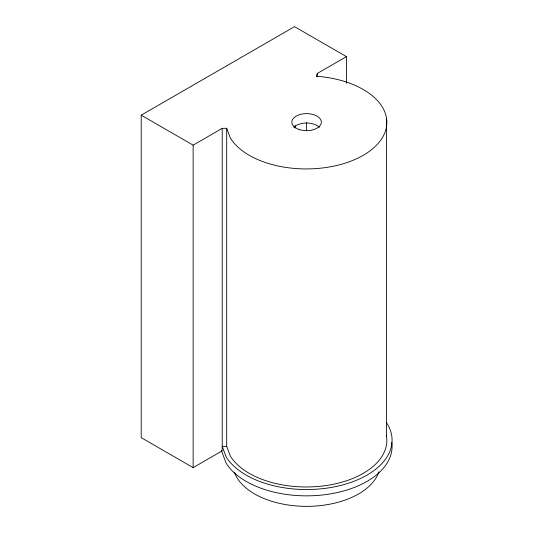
<?xml version="1.0" encoding="UTF-8"?>
<svg xmlns="http://www.w3.org/2000/svg" width="533" height="533" viewBox="0 0 533 533"><rect width="100%" height="100%" fill="white"/><g stroke="black" fill="none" stroke-linecap="round" stroke-linejoin="round"><path stroke-width="0.8" d="M346.457 83.228L346.457 56.631L317.308 73.454L316.355 76.505L320.713 76.625A80.59 46.531 0 0 1 367.683 152.518A80.59 46.531 0 0 1 230.356 138.06L226.698 128.266L222.214 128.36L193.133 145.149L141.205 115.168L141.205 437.646L193.133 467.628L222.214 450.838L222.214 128.36M141.205 115.168L294.529 26.65L346.457 56.631M386.318 435.161A80.59 46.531 0 0 1 324.504 485.763A80.59 46.531 0 0 1 230.356 456.101L226.698 446.308L222.214 446.401L226.085 456.788A85.487 49.356 0 0 0 336.45 486.429A85.487 49.356 0 0 0 386.278 422.316M221.388 450.505L226.085 463.097A85.487 49.356 0 0 0 324.597 494.744A85.487 49.356 0 0 0 391.795 442.483M295.102 125.548L295.102 128.04M386.578 118.619L386.578 436.66M317.308 73.454L317.308 76.785M306.508 122.47L306.508 130.785M226.698 128.266L226.698 446.308M193.133 145.149L193.133 467.628M378.91 471.765A73.607 42.5 0 0 1 307.281 506.35A73.607 42.5 0 0 1 234.54 472.544M293.816 127.274A14.751 8.515 0 0 1 319.367 127.274M299.213 129.519A14.751 8.515 0 0 0 321.339 122.144A14.751 8.515 0 0 0 299.213 114.768A14.751 8.515 0 0 0 299.213 129.519"/></g></svg>
